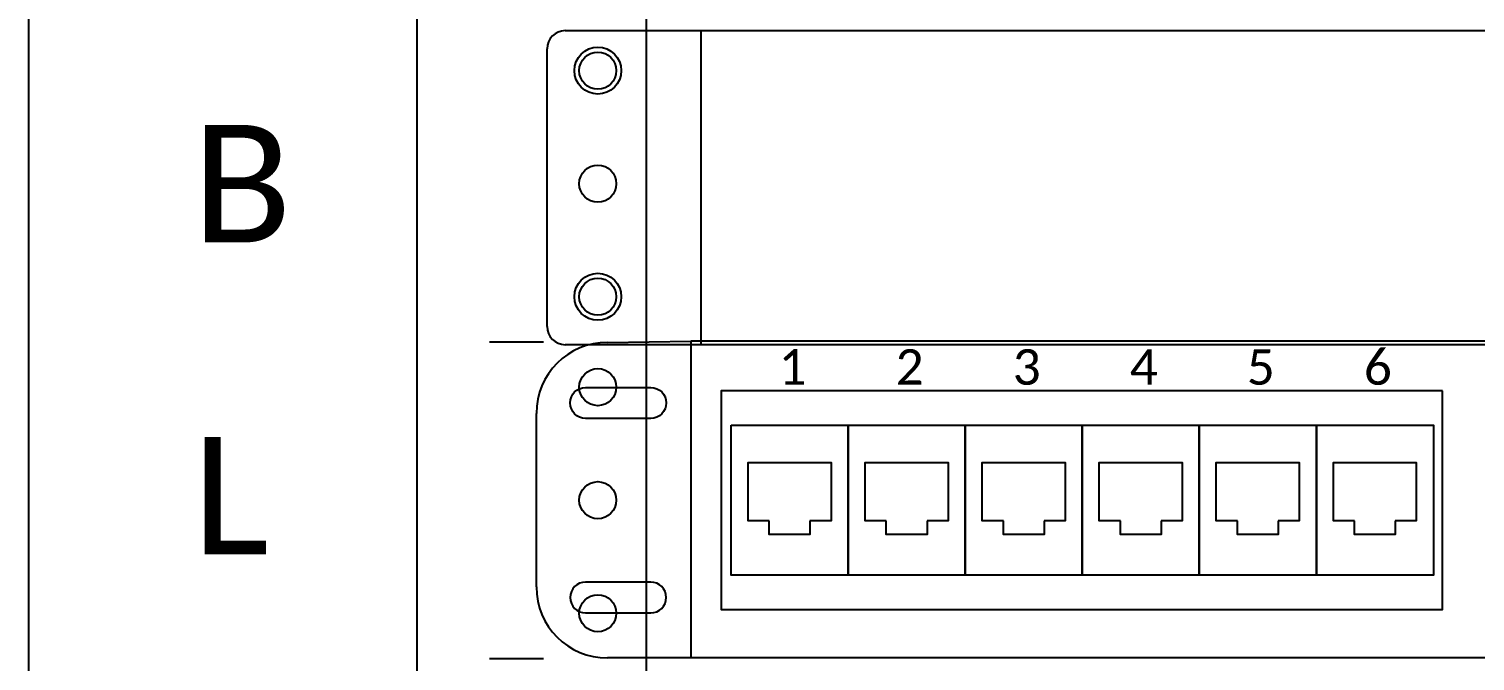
# Model space of a CAD drawing. Header units: millimetres. Extents: x 11355 to 11505, y 8083 to 8171.
# Drawn here: x 11355.44 to 11363.44, y 8106.8 to 8110.29 of the extents above; entities that cross this region are included whole.
import ezdxf

# ---------------------------------------------------------------- set-up
doc = ezdxf.new("R2010")
doc.units = ezdxf.units.MM
for name, color, linetype in [('Elem. Eléctricos - Termomagneticas', 7, 'Continuous'), ('Ordenador de Cables 1U', 7, 'Continuous'), ('Patchera 24P', 7, 'Continuous'), ('Rack - Base 15U', 7, 'Continuous'), ('Textos - Ref. Unidades', 7, 'Continuous')]:
    doc.layers.add(name, color=color, linetype=linetype)
doc.styles.add('Calibri', font='calibri.ttf')

# ---------------------------------------------------------------- blocks, each defined once
blk = doc.blocks.new('Rack 15U - Gabitel')
for p, q in [((2364.4798, 1371.1062), (2364.4798, 1403.6653)), ((2366.628, 1371.1062), (2366.628, 1403.6653)), ((2367.898, 1374.212), (2367.898, 1400.827)), ((2367.028, 1397.082), (2367.328, 1397.082)), ((2367.028, 1395.332), (2367.328, 1395.332))]:
    blk.add_line(p, q)
for centre in [(2367.628, 1398.582), (2367.628, 1397.957), (2367.628, 1397.332), (2367.628, 1396.832), (2367.628, 1396.207), (2367.628, 1395.582)]:
    blk.add_circle(centre, 0.1025)
blk = doc.blocks.new('Patchera Ethernet')
at = {"layer": 'Patchera 24P'}
for p, q in [((32955.0305, -3469.1908), (32955.4917, -3469.1847)), ((32972.7841, -3469.1847), (32955.4917, -3469.1847)), ((32955.4917, -3469.1847), (32955.4917, -3470.9358)), ((32954.6379, -3470.5432), (32954.6379, -3469.5834)), ((32955.4917, -3470.9358), (32955.0305, -3470.9358)), ((32972.7841, -3470.9358), (32955.4917, -3470.9358))]:
    blk.add_line(p, q, dxfattribs=at)
for points in [[(32955.2712, -3469.44, -1), (32955.2712, -3469.6108), (32954.9098, -3469.6108, -1), (32954.9098, -3469.44)], [(32955.2712, -3470.6866, 1), (32955.2712, -3470.5158), (32954.9098, -3470.5158, 1), (32954.9098, -3470.6866)]]:
    blk.add_lwpolyline(points, format="xyb", close=True, dxfattribs=at)
for points in [[(32959.6516, -3469.4592), (32955.6599, -3469.4592), (32955.6599, -3470.6674), (32959.6516, -3470.6674)], [(32955.7153, -3469.6483), (32956.363, -3469.6483), (32956.363, -3470.4778), (32955.7153, -3470.4778)], [(32956.363, -3469.6483), (32957.0107, -3469.6483), (32957.0107, -3470.4778), (32956.363, -3470.4778)], [(32957.0107, -3469.6483), (32957.6584, -3469.6483), (32957.6584, -3470.4778), (32957.0107, -3470.4778)], [(32957.6584, -3469.6483), (32958.3062, -3469.6483), (32958.3062, -3470.4778), (32957.6584, -3470.4778)], [(32958.3062, -3469.6483), (32958.9539, -3469.6483), (32958.9539, -3470.4778), (32958.3062, -3470.4778)], [(32958.9539, -3469.6483), (32959.6016, -3469.6483), (32959.6016, -3470.4778), (32958.9539, -3470.4778)]]:
    blk.add_lwpolyline(points, close=True, dxfattribs=at)
for points in [[(32955.9263, -3470.1771), (32955.8095, -3470.1771), (32955.8095, -3469.855), (32956.2683, -3469.855), (32956.2683, -3470.1771), (32956.1516, -3470.1771)], [(32956.574, -3470.1771), (32956.4573, -3470.1771), (32956.4573, -3469.855), (32956.916, -3469.855), (32956.916, -3470.1771), (32956.7993, -3470.1771)], [(32957.2217, -3470.1771), (32957.105, -3470.1771), (32957.105, -3469.855), (32957.5638, -3469.855), (32957.5638, -3470.1771), (32957.447, -3470.1771)], [(32957.8694, -3470.1771), (32957.7527, -3470.1771), (32957.7527, -3469.855), (32958.2115, -3469.855), (32958.2115, -3470.1771), (32958.0948, -3470.1771)], [(32958.5172, -3470.1771), (32958.4004, -3470.1771), (32958.4004, -3469.855), (32958.8592, -3469.855), (32958.8592, -3470.1771), (32958.7425, -3470.1771)], [(32959.1649, -3470.1771), (32959.0482, -3470.1771), (32959.0482, -3469.855), (32959.5069, -3469.855), (32959.5069, -3470.1771), (32959.3902, -3470.1771)], [(32956.1516, -3470.1771), (32956.1516, -3470.2521), (32955.9263, -3470.2521), (32955.9263, -3470.1771)], [(32956.7993, -3470.1771), (32956.7993, -3470.2521), (32956.574, -3470.2521), (32956.574, -3470.1771)], [(32957.447, -3470.1771), (32957.447, -3470.2521), (32957.2217, -3470.2521), (32957.2217, -3470.1771)], [(32958.0948, -3470.1771), (32958.0948, -3470.2521), (32957.8694, -3470.2521), (32957.8694, -3470.1771)], [(32958.7425, -3470.1771), (32958.7425, -3470.2521), (32958.5172, -3470.2521), (32958.5172, -3470.1771)], [(32959.3902, -3470.1771), (32959.3902, -3470.2521), (32959.1649, -3470.2521), (32959.1649, -3470.1771)]]:
    blk.add_lwpolyline(points, dxfattribs=at)
for centre, start, end in [((32955.0305, -3469.5834), 90, 180), ((32955.0305, -3470.5432), 180, 270)]:
    blk.add_arc(centre, 0.3926, start, end, dxfattribs=at)
at = {"layer": 'Patchera 24P', "char_height": 0.1963, "attachment_point": 1, "style": 'Calibri'}
for s, insert in [('1', (32955.9781, -3469.2287)), ('2', (32956.6258, -3469.2287)), ('3', (32957.2735, -3469.2287)), ('4', (32957.9213, -3469.2287)), ('5', (32958.569, -3469.2287)), ('6', (32959.2167, -3469.2287))]:
    blk.add_mtext_dynamic_manual_height_columns(s, width=0.558702, gutter_width=2.9442, heights=[0], dxfattribs=dict(at, insert=insert))
blk = doc.blocks.new('Ordenador de Cables 1U')
at = {"layer": 'Ordenador de Cables 1U'}
for p, q in [((-5.0234, 0), (-4.2738, 0)), ((-4.2738, 0), (12.9333, 0)), ((-4.2738, 0), (-4.2738, -1.7363)), ((-5.1234, -1.6363), (-5.1234, -0.1)), ((-4.2738, -1.7363), (-5.0234, -1.7363)), ((12.9333, -1.7363), (-4.2738, -1.7363))]:
    blk.add_line(p, q, dxfattribs=at)
for centre in [(-4.8431, -0.2211), (-4.8431, -1.4711)]:
    blk.add_circle(centre, 0.13, dxfattribs=at)
for centre, start, end in [((-5.0234, -0.1), 90, 180), ((-5.0234, -1.6363), 180, 270)]:
    blk.add_arc(centre, 0.1, start, end, dxfattribs=at)

msp = doc.modelspace()

# ---------------------------------------------------------------- block references
msp.add_blockref('Patchera Ethernet', (-21596.3906, 11577.7516))
at = {"layer": 'Elem. Eléctricos - Termomagneticas', "color": 7}
msp.add_blockref('Ordenador de Cables 1U', (11363.4302, 8110.2845), dxfattribs=at)
at = {"layer": 'Rack - Base 15U'}
msp.add_blockref('Rack 15U - Gabitel', (8990.959, 6711.4813), dxfattribs=at)

# ---------------------------------------------------------------- texts
at = {"layer": 'Textos - Ref. Unidades', "char_height": 0.65, "attachment_point": 1, "style": 'Calibri'}
for s, insert in [('B', (11356.3425, 8109.7636)), ('L', (11356.3425, 8108.0383))]:
    msp.add_mtext_dynamic_manual_height_columns(s, width=0.537396, gutter_width=75, heights=[0], dxfattribs=dict(at, insert=insert))

doc.saveas('drawing.dxf')
